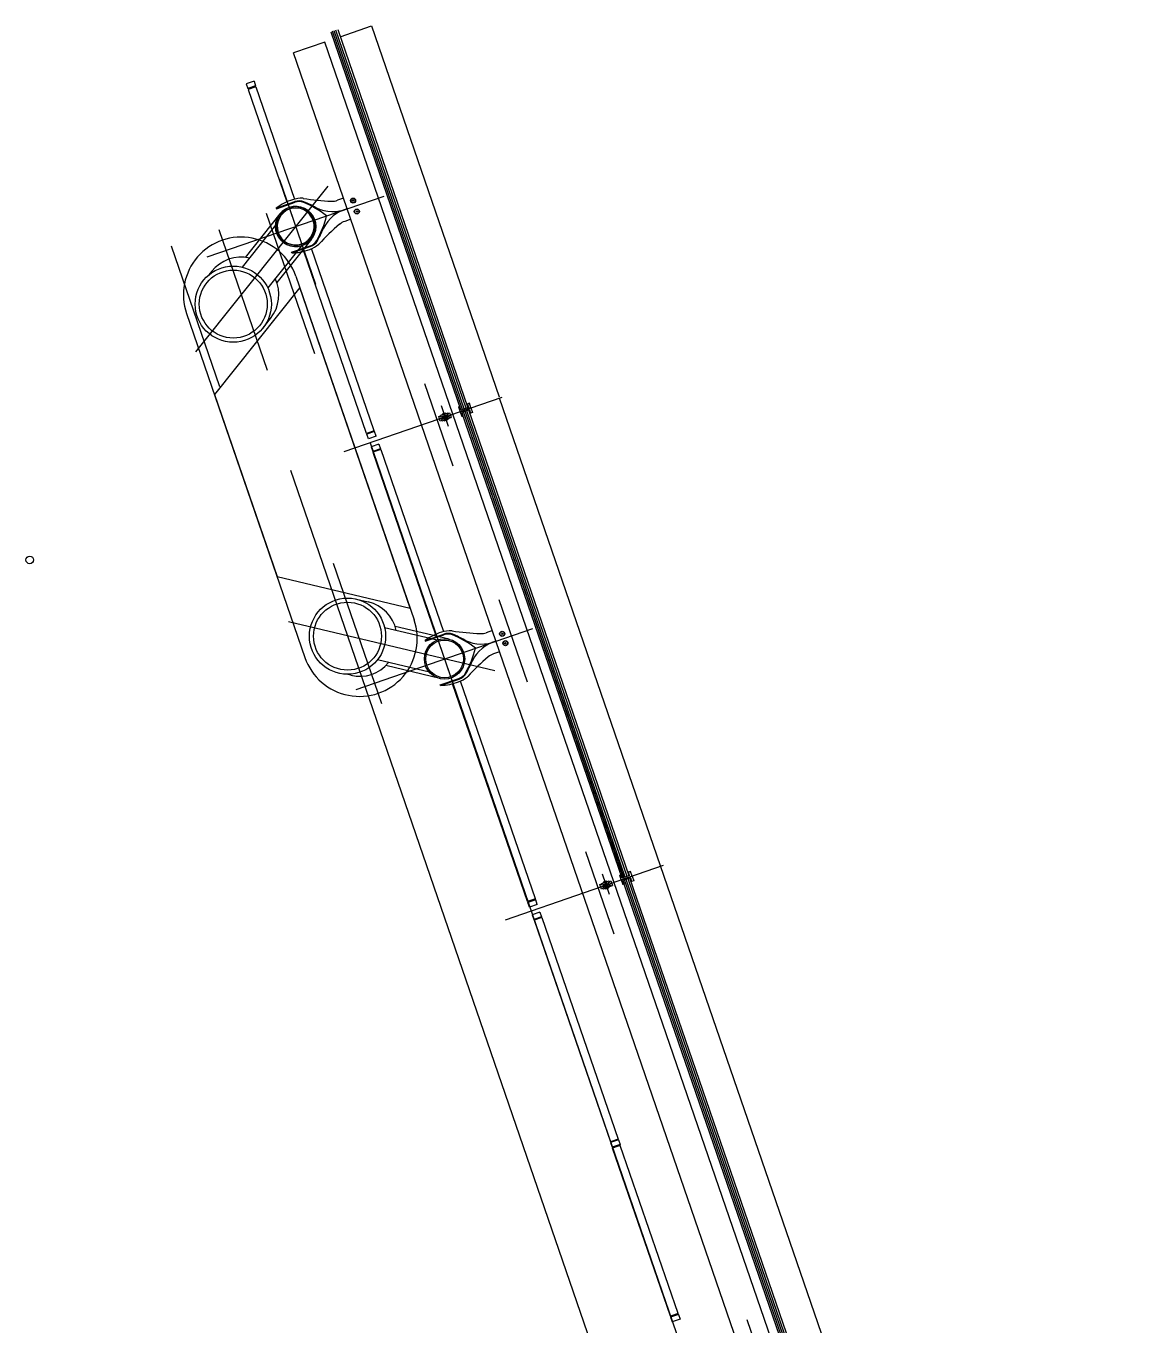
# Model space of a CAD drawing. Extents: x 809434 to 809707, y 818708 to 819364.
# Drawn here: x 809680.69 to 809687.47, y 818765.53 to 818773.4 of the extents above; entities that cross this region are included whole.
import ezdxf

# ---------------------------------------------------------------- set-up
doc = ezdxf.new("R2010")
doc.units = 0
for name, color, linetype in [('MAJ630_1', 7, 'Continuous'), ('MAJ630__', 7, 'Continuous'), ('MAJ640__', 7, 'Continuous'), ('MAJ640__1', 7, 'Continuous'), ('MMH294_S', 7, 'Continuous')]:
    doc.layers.add(name, color=color, linetype=linetype)

msp = doc.modelspace()

# ---------------------------------------------------------------- linework, layer by layer
at = {"layer": 'MAJ630_1'}
for p, q in [((809682.2327, 818772.2637), (809682.0225, 818772.0002)), ((809682.2062, 818772.1949), (809682.0039, 818771.9412)), ((809682.4238, 818772.1112), (809682.2136, 818771.8477)), ((809682.3626, 818772.0701), (809682.1588, 818771.8147)), ((809681.819, 818771.9156), (809681.8021, 818771.8944)), ((809682.3285, 818771.887), (809683.0458, 818769.8039)), ((809681.6667, 818771.6591), (809682.384, 818769.576)), ((809682.1301, 818771.5728), (809682.1762, 818771.6306)), ((809682.696, 818769.9293), (809682.7679, 818769.9122)), ((809683.1854, 818769.6805), (809682.8675, 818769.7563)), ((809683.2589, 818769.6859), (809682.931, 818769.764)), ((809683.139, 818769.486), (809682.8233, 818769.5612)), ((809683.2022, 818769.448), (809682.8743, 818769.5262)), ((809682.6619, 818769.4676), (809682.6355, 818769.4739))]:
    msp.add_line(p, q, dxfattribs=at)
msp.add_lwpolyline([(809683.0218, 818769.8737), (809682.3526, 818771.8171), (809681.8354, 818771.169), (809682.2152, 818770.0661), (809683.0218, 818769.8737)], dxfattribs=at)
for centre, radius in [((809682.3283, 818772.1874), 0.1223), ((809682.3283, 818772.1874), 0.1143), ((809681.9496, 818771.7168), 0.2309), ((809681.9496, 818771.7168), 0.2059), ((809682.6424, 818769.7047), 0.2309), ((809682.6424, 818769.7047), 0.2059), ((809683.2306, 818769.5669), 0.1223), ((809683.2306, 818769.5669), 0.1143)]:
    msp.add_circle(centre, radius, dxfattribs=at)
for centre, radius, start, end in [((809681.9976, 818771.7731), 0.35, 19, 199.00003), ((809681.9976, 818771.7731), 0.2285, 77.36555, 141.41268), ((809681.9976, 818771.7731), 0.2285, 321.42148, 25.45906), ((809682.7149, 818769.6899), 0.2285, 12.54094, 76.57852), ((809682.7149, 818769.6899), 0.35, 198.9995, 19.00002), ((809682.7149, 818769.6899), 0.2285, 256.58732, 320.63445)]:
    msp.add_arc(centre, radius, start, end, dxfattribs=at)
at = {"layer": 'MAJ630__'}
for p, q in [((809682.5408, 818773.367), (809683.3301, 818771.0747)), ((809682.5834, 818773.3816), (809683.3727, 818771.0894)), ((809682.5987, 818773.3372), (809682.7878, 818773.4023)), ((809682.7878, 818773.4023), (809683.5618, 818771.1545)), ((809682.5041, 818773.3046), (809682.315, 818773.2395)), ((809683.0914, 818770.9846), (809682.315, 818773.2395)), ((809683.3907, 818771.0877), (809683.3252, 818771.0651)), ((809683.3907, 818771.0877), (809683.3252, 818771.0651)), ((809683.3907, 818771.0877), (809683.4005, 818771.0593)), ((809687.471, 818759.8012), (809683.5642, 818771.1474)), ((809683.3252, 818771.0651), (809683.335, 818771.0368)), ((809683.3809, 818771.0764), (809683.335, 818771.0606)), ((809684.3068, 818768.2382), (809683.335, 818771.0606)), ((809683.335, 818771.0606), (809683.3423, 818771.0393)), ((809683.3423, 818771.0393), (809683.335, 818771.0368)), ((809684.3494, 818768.2528), (809683.3775, 818771.0752)), ((809683.3809, 818771.0764), (809683.3882, 818771.0551)), ((809683.4005, 818771.0593), (809683.3882, 818771.0551)), ((809685.0432, 818765.3162), (809683.0914, 818770.9846)), ((809684.2995, 818768.2595), (809684.2922, 818768.2569)), ((809684.3019, 818768.2286), (809684.2922, 818768.2569)), ((809684.3068, 818768.2382), (809684.2995, 818768.2595)), ((809684.3674, 818768.2511), (809684.3019, 818768.2286)), ((809684.3674, 818768.2511), (809684.3019, 818768.2286)), ((809684.3527, 818768.254), (809684.3068, 818768.2382)), ((809684.3577, 818768.2795), (809684.3454, 818768.2753)), ((809684.3527, 818768.254), (809684.3454, 818768.2753)), ((809684.3674, 818768.2511), (809684.3577, 818768.2795)), ((809684.3674, 818768.2511), (809684.3772, 818768.2228)), ((809684.3019, 818768.2286), (809684.3117, 818768.2002)), ((809684.3576, 818768.2398), (809684.3117, 818768.224)), ((809685.2835, 818765.4016), (809684.3117, 818768.224)), ((809684.3117, 818768.224), (809684.319, 818768.2027)), ((809684.319, 818768.2027), (809684.3117, 818768.2002)), ((809685.3261, 818765.4163), (809684.3543, 818768.2387)), ((809684.3576, 818768.2398), (809684.3649, 818768.2185)), ((809684.3772, 818768.2228), (809684.3649, 818768.2185))]:
    msp.add_line(p, q, dxfattribs=at)
for points in [[(809682.6183, 818772.3587), (809682.5815, 818772.346)], [(809682.2102, 818772.2992), (809682.2116, 818772.2952), (809682.3244, 818772.334)], [(809682.6623, 818772.2311), (809682.6254, 818772.2184)], [(809682.304, 818772.0267), (809682.3027, 818772.0307), (809682.4155, 818772.0695)], [(809683.3907, 818771.0877), (809683.381, 818771.1161), (809683.3687, 818771.1118), (809683.376, 818771.0905), (809683.3301, 818771.0747), (809683.3228, 818771.096), (809683.3155, 818771.0935), (809683.3252, 818771.0651)], [(809683.1125, 818769.6787), (809683.1139, 818769.6747), (809683.2267, 818769.7135)], [(809683.5206, 818769.7382), (809683.4838, 818769.7255)], [(809683.5646, 818769.6106), (809683.5278, 818769.5979)], [(809683.2063, 818769.4062), (809683.205, 818769.4102), (809683.3178, 818769.449)]]:
    msp.add_lwpolyline(points, dxfattribs=at)
for radius in [0.1223, 0.1143]:
    msp.add_circle((809683.2306, 818769.5669), radius, dxfattribs=at)
for centre, radius, start, end in [((809682.4103, 818772.0252), 0.3393, 107.29394, 126.13928), ((809682.3648, 818772.1859), 0.1724, 87.60393, 108.72489), ((809682.3488, 818772.2631), 0.075, 68.03764, 109), ((809682.3711, 818772.3381), 0.02, 80.57421, 87.60393), ((809682.5939, 818773.68), 1.3402, 260.57421, 267.92155), ((809682.5489, 818772.4406), 0.1, 267.92155, 289), ((809682.3283, 818772.1874), 0.122, 19, 199), ((809682.3283, 818772.1874), 0.112, 19, 199), ((809682.1664, 818771.8107), 0.5628, 51.63214, 68.03764), ((809682.3283, 818772.1874), 0.122, 199, 19), ((809682.3283, 818772.1874), 0.112, 199, 19), ((809681.9687, 818772.3846), 0.5628, 329.96236, 346.36786), ((809683.4565, 818771.1749), 1.3402, 130.07845, 137.42579), ((809682.658, 818772.1238), 0.1, 109, 130.07845), ((809682.391, 818772.1404), 0.075, 289, 329.96236), ((809682.293, 818772.3658), 0.3393, 271.86071, 290.70605), ((809682.3561, 818772.2112), 0.1724, 289.2751, 310.39607), ((809682.4548, 818772.0951), 0.02, 310.39607, 317.42579), ((809683.3126, 818769.4047), 0.3393, 107.29394, 126.13928), ((809683.2671, 818769.5654), 0.1724, 87.60393, 108.72489), ((809683.2511, 818769.6426), 0.075, 68.03764, 109), ((809683.2735, 818769.7176), 0.02, 80.57421, 87.60393), ((809683.4962, 818771.0595), 1.3402, 260.57421, 267.92155), ((809683.0687, 818769.1902), 0.5628, 51.63214, 68.03764), ((809683.4512, 818769.8201), 0.1, 267.92155, 289), ((809682.871, 818769.7641), 0.5628, 329.96236, 346.36786), ((809683.5603, 818769.5033), 0.1, 109, 130.07845), ((809684.3588, 818768.5544), 1.3402, 130.07845, 137.42579), ((809683.1953, 818769.7453), 0.3393, 271.86071, 290.70605), ((809683.2584, 818769.5906), 0.1724, 289.2751, 310.39607), ((809683.2934, 818769.5199), 0.075, 289, 329.96236), ((809683.3571, 818769.4746), 0.02, 310.39607, 317.42579)]:
    msp.add_arc(centre, radius, start, end, dxfattribs=at)
at = {"layer": 'MAJ640__'}
for p, q in [((809683.3396, 818771.078), (809682.5503, 818773.3702)), ((809683.3403, 818771.0782), (809682.551, 818773.3705)), ((809683.3497, 818771.0815), (809682.5605, 818773.3737)), ((809683.3611, 818771.0854), (809682.5718, 818773.3776)), ((809683.2805, 818771.0497), (809682.5041, 818773.3046)), ((809683.1953, 818771.0362), (809683.2057, 818771.0398)), ((809683.2002, 818771.0221), (809683.1953, 818771.0362)), ((809683.205, 818771.0079), (809683.2002, 818771.0221)), ((809683.2154, 818771.0115), (809683.205, 818771.0079)), ((809683.2499, 818771.0564), (809683.206, 818771.0412)), ((809683.2073, 818771.0338), (809683.2149, 818771.0364)), ((809683.2206, 818771.0199), (809683.213, 818771.0172)), ((809683.2151, 818771.0364), (809683.2459, 818771.047)), ((809683.2158, 818771.0489), (809683.2375, 818771.0563)), ((809683.2164, 818771.0501), (809683.2158, 818771.0489)), ((809683.2158, 818771.0489), (809683.2167, 818771.046)), ((809683.2362, 818771.057), (809683.2164, 818771.0501)), ((809683.2167, 818771.046), (809683.2385, 818771.0535)), ((809683.2191, 818771.0468), (809683.2188, 818771.0462)), ((809683.219, 818771.0457), (809683.2188, 818771.0462)), ((809683.2208, 818771.0199), (809683.2515, 818771.0305)), ((809683.2497, 818771.0209), (809683.228, 818771.0134)), ((809683.228, 818771.0134), (809683.229, 818771.0106)), ((809683.2507, 818771.018), (809683.229, 818771.0106)), ((809683.2302, 818771.0099), (809683.229, 818771.0106)), ((809683.2299, 818771.014), (809683.2295, 818771.015)), ((809683.2302, 818771.0099), (809683.2501, 818771.0168)), ((809683.2361, 818771.0527), (809683.2368, 818771.0524)), ((809683.2362, 818771.057), (809683.2375, 818771.0563)), ((809683.2369, 818771.0519), (809683.2368, 818771.0524)), ((809683.2375, 818771.0563), (809683.2385, 818771.0535)), ((809683.2534, 818771.0497), (809683.2459, 818771.047)), ((809683.2478, 818771.0202), (809683.2475, 818771.0212)), ((809683.2497, 818771.0209), (809683.2507, 818771.018)), ((809683.2501, 818771.0168), (809683.2507, 818771.018)), ((809683.251, 818771.0554), (809683.2614, 818771.059)), ((809683.2608, 818771.0271), (809683.2712, 818771.0307)), ((809683.2614, 818771.059), (809683.2663, 818771.0448)), ((809683.2663, 818771.0448), (809683.2712, 818771.0307)), ((809685.2323, 818765.3813), (809683.2805, 818771.0497)), ((809684.3163, 818768.2414), (809683.3445, 818771.0638)), ((809684.317, 818768.2417), (809683.3452, 818771.0641)), ((809684.3265, 818768.2449), (809683.3546, 818771.0673)), ((809684.3378, 818768.2489), (809683.366, 818771.0712)), ((809684.172, 818768.1997), (809684.1824, 818768.2033)), ((809684.1817, 818768.1713), (809684.172, 818768.1997)), ((809684.1921, 818768.1749), (809684.1817, 818768.1713)), ((809684.2266, 818768.2198), (809684.1827, 818768.2047)), ((809684.184, 818768.1972), (809684.1916, 818768.1998)), ((809684.1973, 818768.1833), (809684.1897, 818768.1807)), ((809684.1918, 818768.1999), (809684.2226, 818768.2105)), ((809684.1925, 818768.2123), (809684.2142, 818768.2198)), ((809684.1931, 818768.2136), (809684.1925, 818768.2123)), ((809684.1925, 818768.2123), (809684.1934, 818768.2095)), ((809684.2129, 818768.2204), (809684.1931, 818768.2136)), ((809684.1934, 818768.2095), (809684.2152, 818768.2169)), ((809684.1958, 818768.2103), (809684.1955, 818768.2096)), ((809684.1957, 818768.2092), (809684.1955, 818768.2096)), ((809684.1975, 818768.1833), (809684.2283, 818768.1939)), ((809684.2264, 818768.1843), (809684.2047, 818768.1768)), ((809684.2047, 818768.1768), (809684.2057, 818768.174)), ((809684.2274, 818768.1815), (809684.2057, 818768.174)), ((809684.2069, 818768.1734), (809684.2057, 818768.174)), ((809684.2066, 818768.1775), (809684.2062, 818768.1784)), ((809684.2069, 818768.1734), (809684.2268, 818768.1802)), ((809684.2128, 818768.2161), (809684.2135, 818768.2158)), ((809684.2129, 818768.2204), (809684.2142, 818768.2198)), ((809684.2136, 818768.2154), (809684.2135, 818768.2158)), ((809684.2142, 818768.2198), (809684.2152, 818768.2169)), ((809684.2301, 818768.2131), (809684.2226, 818768.2105)), ((809684.2245, 818768.1837), (809684.2242, 818768.1846)), ((809684.2264, 818768.1843), (809684.2274, 818768.1815)), ((809684.2268, 818768.1802), (809684.2274, 818768.1815)), ((809684.2277, 818768.2189), (809684.2381, 818768.2225)), ((809684.2375, 818768.1905), (809684.2479, 818768.1941)), ((809684.2381, 818768.2225), (809684.2479, 818768.1941)), ((809685.293, 818765.4049), (809684.3212, 818768.2273)), ((809685.2937, 818765.4051), (809684.3219, 818768.2275)), ((809685.3032, 818765.4084), (809684.3313, 818768.2308)), ((809685.3145, 818765.4123), (809684.3427, 818768.2347))]:
    msp.add_line(p, q, dxfattribs=at)
for points in [[(809682.2102, 818772.2992), (809682.323, 818772.338)], [(809682.304, 818772.0267), (809682.4168, 818772.0655)], [(809683.2165, 818771.0105), (809683.2605, 818771.0257)], [(809683.1125, 818769.6787), (809683.2253, 818769.7175)], [(809683.2063, 818769.4062), (809683.3191, 818769.445)], [(809684.1932, 818768.174), (809684.2372, 818768.1891)]]:
    msp.add_lwpolyline(points, dxfattribs=at)
for centre, radius in [((809682.6761, 818772.3442), 0.0155), ((809682.6761, 818772.3442), 0.0135), ((809682.6761, 818772.3442), 0.0042), ((809682.6989, 818772.2781), 0.0155), ((809682.6989, 818772.2781), 0.0135), ((809682.6989, 818772.2781), 0.0042), ((809683.5801, 818769.719), 0.0155), ((809683.5801, 818769.719), 0.0135), ((809683.5801, 818769.719), 0.0042), ((809683.5996, 818769.6623), 0.0155), ((809683.5996, 818769.6623), 0.0135), ((809683.5996, 818769.6623), 0.0042), ((809684.2099, 818768.1969), 0.006)]:
    msp.add_circle(centre, radius, dxfattribs=at)
for centre, radius, start, end in [((809682.3488, 818772.2631), 0.0792, 68.03764, 109), ((809682.1664, 818771.8107), 0.567, 59.89592, 68.03764), ((809682.4608, 818772.3186), 0.02, 239.89592, 251.32459), ((809682.5527, 818772.5083), 0.2307, 244.76877, 292.32268), ((809682.7027, 818772.0728), 0.2307, 105.67731, 153.23123), ((809682.7027, 818772.0728), 0.2307, 105.67731, 112.32268), ((809682.5527, 818772.5083), 0.2307, 285.67731, 292.32268), ((809682.391, 818772.1404), 0.0792, 289, 329.96236), ((809681.9687, 818772.3846), 0.567, 329.96236, 338.10407), ((809682.5134, 818772.1657), 0.02, 146.67541, 158.10407), ((809683.2332, 818771.0334), 0.0095, 146.69488, 199.00008), ((809683.2332, 818771.0334), 0.0095, 199.00008, 251.30512), ((809683.2332, 818771.0334), 0.006, 18.99986, 199.00013), ((809683.2332, 818771.0334), 0.006, 199.00013, 18.99986), ((809683.2332, 818771.0334), 0.0109, 101.1265, 116.87349), ((809683.2332, 818771.0334), 0.0109, 281.1265, 296.87349), ((809683.2332, 818771.0334), 0.0095, 18.99991, 72.81736), ((809683.2332, 818771.0334), 0.0095, 325.18264, 18.99991), ((809683.2511, 818769.6426), 0.0792, 68.03764, 109), ((809683.0687, 818769.1902), 0.567, 59.89592, 68.03764), ((809683.3631, 818769.6981), 0.02, 239.89592, 251.32459), ((809683.455, 818769.8878), 0.2307, 244.76877, 292.32268), ((809683.605, 818769.4523), 0.2307, 105.67731, 153.23123), ((809683.455, 818769.8878), 0.2307, 285.67731, 292.32268), ((809683.605, 818769.4523), 0.2307, 105.67731, 112.32268), ((809682.871, 818769.7641), 0.567, 329.96236, 338.10407), ((809683.4157, 818769.5452), 0.02, 146.67541, 158.10407), ((809683.2934, 818769.5199), 0.0792, 289, 329.96236), ((809684.2099, 818768.1969), 0.0095, 146.69488, 251.30512), ((809684.2099, 818768.1969), 0.0109, 101.1265, 116.87349), ((809684.2099, 818768.1969), 0.0109, 281.1265, 296.87349), ((809684.2099, 818768.1969), 0.0095, 325.18264, 72.81736)]:
    msp.add_arc(centre, radius, start, end, dxfattribs=at)
for points, degree in [([(809683.2057, 818771.0405), (809683.2057, 818771.0406), (809683.2057, 818771.0406), (809683.2057, 818771.0407), (809683.2057, 818771.0408), (809683.2057, 818771.0409), (809683.2057, 818771.0409), (809683.2057, 818771.041), (809683.2057, 818771.041), (809683.2058, 818771.041), (809683.2058, 818771.0411), (809683.2058, 818771.0411), (809683.2059, 818771.0412), (809683.2059, 818771.0412), (809683.2059, 818771.0412), (809683.206, 818771.0412)], 3), ([(809683.2065, 818771.0344), (809683.2064, 818771.0347), (809683.2063, 818771.035), (809683.2061, 818771.0359), (809683.206, 818771.0364), (809683.2058, 818771.0375), (809683.2058, 818771.0381), (809683.2057, 818771.0393), (809683.2057, 818771.0399), (809683.2057, 818771.0405)], 3), ([(809683.2065, 818771.0344), (809683.2065, 818771.0343), (809683.2065, 818771.0343), (809683.2065, 818771.0342), (809683.2065, 818771.0342), (809683.2066, 818771.0342), (809683.2066, 818771.0342), (809683.2066, 818771.0342)], 3), ([(809683.2073, 818771.0338), (809683.2073, 818771.0338), (809683.2073, 818771.0338), (809683.2073, 818771.0338), (809683.2072, 818771.0338), (809683.2072, 818771.0337), (809683.2071, 818771.0337), (809683.207, 818771.0338), (809683.2069, 818771.0338), (809683.2068, 818771.0338), (809683.2067, 818771.0339), (809683.2066, 818771.034), (809683.2066, 818771.0341), (809683.2066, 818771.0342)], 3), ([(809683.2126, 818771.0165), (809683.2126, 818771.0165), (809683.2126, 818771.0165), (809683.2126, 818771.0166), (809683.2126, 818771.0167), (809683.2126, 818771.0169), (809683.2127, 818771.0169), (809683.2128, 818771.0171), (809683.2128, 818771.0171), (809683.2129, 818771.0172), (809683.213, 818771.0172), (809683.213, 818771.0172), (809683.213, 818771.0172), (809683.213, 818771.0172)], 3), ([(809683.2126, 818771.0165), (809683.2127, 818771.0165), (809683.2127, 818771.0164), (809683.2127, 818771.0164), (809683.2127, 818771.0164), (809683.2127, 818771.0163), (809683.2127, 818771.0163), (809683.2127, 818771.0163)], 3), ([(809683.2159, 818771.0109), (809683.2155, 818771.0114), (809683.2151, 818771.0119), (809683.2145, 818771.0129), (809683.2142, 818771.0134), (809683.2136, 818771.0143), (809683.2134, 818771.0148), (809683.213, 818771.0156), (809683.2128, 818771.016), (809683.2127, 818771.0163)], 3), ([(809683.2149, 818771.0364), (809683.215, 818771.0364), (809683.215, 818771.0364), (809683.2151, 818771.0364)], 2), ([(809683.2149, 818771.0364), (809683.2149, 818771.0364), (809683.2149, 818771.0364), (809683.215, 818771.0362), (809683.2151, 818771.036), (809683.2152, 818771.0354), (809683.2152, 818771.035), (809683.2154, 818771.0338), (809683.2156, 818771.0328), (809683.216, 818771.0305), (809683.2163, 818771.0293), (809683.2167, 818771.028), (809683.2168, 818771.0279), (809683.2168, 818771.0278)], 3), ([(809683.2165, 818771.0105), (809683.2165, 818771.0105), (809683.2165, 818771.0105), (809683.2164, 818771.0105), (809683.2163, 818771.0105), (809683.2163, 818771.0106), (809683.2162, 818771.0106), (809683.2162, 818771.0106), (809683.2162, 818771.0106), (809683.2161, 818771.0107), (809683.2161, 818771.0107), (809683.216, 818771.0107), (809683.216, 818771.0108), (809683.2159, 818771.0108), (809683.2159, 818771.0109), (809683.2159, 818771.0109)], 3), ([(809683.2168, 818771.0278), (809683.2171, 818771.0268), (809683.2176, 818771.0258), (809683.2185, 818771.0238), (809683.219, 818771.0229), (809683.2198, 818771.0216), (809683.22, 818771.0211), (809683.2204, 818771.0204), (809683.2205, 818771.0202), (809683.2206, 818771.02), (809683.2206, 818771.0199), (809683.2206, 818771.0199)], 3), ([(809683.2208, 818771.0199), (809683.2207, 818771.0199), (809683.2207, 818771.0199), (809683.2206, 818771.0199)], 2), ([(809683.2208, 818771.0199), (809683.2207, 818771.0199), (809683.2207, 818771.0199), (809683.2206, 818771.0199)], 2), ([(809683.2262, 818771.04), (809683.2261, 818771.04), (809683.2261, 818771.0399), (809683.2261, 818771.0399), (809683.226, 818771.0398), (809683.2259, 818771.0395), (809683.2258, 818771.0394), (809683.2255, 818771.039), (809683.2254, 818771.0388), (809683.2253, 818771.0387)], 3), ([(809683.2283, 818771.0432), (809683.2271, 818771.0415), (809683.2262, 818771.04)], 2), ([(809683.2302, 818771.0245), (809683.2304, 818771.0244), (809683.2306, 818771.0243), (809683.231, 818771.0242), (809683.2312, 818771.0241), (809683.2314, 818771.024), (809683.2315, 818771.024), (809683.2316, 818771.024), (809683.2316, 818771.024), (809683.2317, 818771.024)], 3), ([(809683.2348, 818771.0429), (809683.2331, 818771.0435), (809683.2311, 818771.0442)], 2), ([(809683.2317, 818771.024), (809683.2334, 818771.0234), (809683.2353, 818771.0227)], 2), ([(809683.2363, 818771.0424), (809683.2361, 818771.0425), (809683.2359, 818771.0426), (809683.2355, 818771.0427), (809683.2353, 818771.0428), (809683.235, 818771.0429), (809683.2349, 818771.0429), (809683.2348, 818771.0429), (809683.2348, 818771.0429), (809683.2348, 818771.0429)], 3), ([(809683.2382, 818771.0237), (809683.2393, 818771.0254), (809683.2403, 818771.0269)], 2), ([(809683.2403, 818771.0269), (809683.2403, 818771.0269), (809683.2403, 818771.027), (809683.2404, 818771.027), (809683.2404, 818771.0271), (809683.2406, 818771.0273), (809683.2407, 818771.0275), (809683.2409, 818771.0279), (809683.2411, 818771.0281), (809683.2412, 818771.0282)], 3), ([(809683.2497, 818771.0391), (809683.2493, 818771.0401), (809683.2489, 818771.0411), (809683.248, 818771.0431), (809683.2474, 818771.044), (809683.2467, 818771.0453), (809683.2464, 818771.0458), (809683.2461, 818771.0465), (809683.246, 818771.0467), (809683.2459, 818771.0469), (809683.2459, 818771.047), (809683.2459, 818771.047)], 3), ([(809683.2515, 818771.0305), (809683.2515, 818771.0305), (809683.2515, 818771.0305), (809683.2515, 818771.0307), (809683.2514, 818771.0309), (809683.2513, 818771.0315), (809683.2512, 818771.0318), (809683.2511, 818771.0331), (809683.2509, 818771.0341), (809683.2505, 818771.0364), (809683.2502, 818771.0376), (809683.2497, 818771.0389), (809683.2497, 818771.039), (809683.2497, 818771.0391)], 3), ([(809683.2499, 818771.0564), (809683.25, 818771.0564), (809683.25, 818771.0564), (809683.2501, 818771.0564), (809683.2501, 818771.0564), (809683.2502, 818771.0563), (809683.2502, 818771.0563), (809683.2503, 818771.0563), (809683.2503, 818771.0563), (809683.2504, 818771.0562), (809683.2504, 818771.0562), (809683.2505, 818771.0562), (809683.2505, 818771.0561), (809683.2505, 818771.0561), (809683.2506, 818771.056), (809683.2506, 818771.056)], 3), ([(809683.2506, 818771.056), (809683.251, 818771.0555), (809683.2513, 818771.055), (809683.252, 818771.054), (809683.2523, 818771.0535), (809683.2529, 818771.0526), (809683.2531, 818771.0521), (809683.2535, 818771.0513), (809683.2536, 818771.0509), (809683.2537, 818771.0506)], 3), ([(809683.2591, 818771.0331), (809683.2585, 818771.0329), (809683.2579, 818771.0327), (809683.2563, 818771.0321), (809683.2553, 818771.0318), (809683.2538, 818771.0313), (809683.2532, 818771.0311), (809683.2522, 818771.0307), (809683.2519, 818771.0306), (809683.2515, 818771.0305)], 3), ([(809683.2591, 818771.0331), (809683.2583, 818771.0328), (809683.2574, 818771.0325), (809683.2565, 818771.0322), (809683.2553, 818771.0318), (809683.254, 818771.0313), (809683.2527, 818771.0309), (809683.2523, 818771.0308), (809683.2519, 818771.0306), (809683.2515, 818771.0305)], 3), ([(809683.2538, 818771.0504), (809683.2538, 818771.0504), (809683.2538, 818771.0504), (809683.2539, 818771.0503), (809683.2539, 818771.0502), (809683.2538, 818771.05), (809683.2538, 818771.05), (809683.2537, 818771.0498), (809683.2537, 818771.0498), (809683.2536, 818771.0497), (809683.2535, 818771.0497), (809683.2534, 818771.0497), (809683.2534, 818771.0497), (809683.2534, 818771.0497)], 3), ([(809683.2538, 818771.0504), (809683.2538, 818771.0504), (809683.2538, 818771.0505), (809683.2538, 818771.0505), (809683.2538, 818771.0505), (809683.2538, 818771.0506), (809683.2538, 818771.0506), (809683.2537, 818771.0506)], 3), ([(809683.2591, 818771.0331), (809683.2591, 818771.0331), (809683.2591, 818771.0331), (809683.2592, 818771.0331), (809683.2592, 818771.0331), (809683.2593, 818771.0331), (809683.2593, 818771.0332), (809683.2595, 818771.0331), (809683.2595, 818771.0331), (809683.2597, 818771.0331), (809683.2597, 818771.033), (809683.2598, 818771.0329), (809683.2599, 818771.0328), (809683.2599, 818771.0327)], 3), ([(809683.26, 818771.0325), (809683.26, 818771.0326), (809683.26, 818771.0326), (809683.2599, 818771.0327), (809683.2599, 818771.0327), (809683.2599, 818771.0327), (809683.2599, 818771.0327), (809683.2599, 818771.0327)], 3), ([(809683.26, 818771.0325), (809683.2601, 818771.0322), (809683.2602, 818771.0319), (809683.2604, 818771.031), (809683.2605, 818771.0305), (809683.2606, 818771.0294), (809683.2607, 818771.0288), (809683.2608, 818771.0276), (809683.2608, 818771.027), (809683.2608, 818771.0264)], 3), ([(809683.2608, 818771.0264), (809683.2608, 818771.0263), (809683.2608, 818771.0263), (809683.2608, 818771.0262), (809683.2608, 818771.0261), (809683.2608, 818771.026), (809683.2607, 818771.026), (809683.2607, 818771.0259), (809683.2607, 818771.0259), (809683.2607, 818771.0259), (809683.2607, 818771.0258), (809683.2606, 818771.0258), (809683.2606, 818771.0257), (809683.2606, 818771.0257), (809683.2605, 818771.0257), (809683.2605, 818771.0257)], 3), ([(809684.1824, 818768.204), (809684.1824, 818768.204), (809684.1824, 818768.2041), (809684.1824, 818768.2042), (809684.1824, 818768.2042), (809684.1824, 818768.2043), (809684.1824, 818768.2043), (809684.1824, 818768.2044), (809684.1825, 818768.2044), (809684.1825, 818768.2045), (809684.1825, 818768.2045), (809684.1825, 818768.2046), (809684.1826, 818768.2046), (809684.1826, 818768.2047), (809684.1826, 818768.2047), (809684.1827, 818768.2047)], 3), ([(809684.1832, 818768.1978), (809684.1831, 818768.1981), (809684.183, 818768.1985), (809684.1828, 818768.1993), (809684.1827, 818768.1999), (809684.1825, 818768.201), (809684.1825, 818768.2016), (809684.1824, 818768.2027), (809684.1824, 818768.2033), (809684.1824, 818768.204)], 3), ([(809684.1832, 818768.1978), (809684.1832, 818768.1978), (809684.1832, 818768.1977), (809684.1832, 818768.1977), (809684.1832, 818768.1977), (809684.1833, 818768.1976), (809684.1833, 818768.1976), (809684.1833, 818768.1976)], 3), ([(809684.184, 818768.1972), (809684.184, 818768.1972), (809684.184, 818768.1972), (809684.184, 818768.1972), (809684.1839, 818768.1972), (809684.1839, 818768.1972), (809684.1838, 818768.1972), (809684.1837, 818768.1972), (809684.1836, 818768.1972), (809684.1835, 818768.1973), (809684.1834, 818768.1973), (809684.1833, 818768.1975), (809684.1833, 818768.1975), (809684.1833, 818768.1976)], 3), ([(809684.1894, 818768.1799), (809684.1893, 818768.1799), (809684.1893, 818768.18), (809684.1893, 818768.1801), (809684.1893, 818768.1802), (809684.1893, 818768.1803), (809684.1894, 818768.1804), (809684.1895, 818768.1805), (809684.1895, 818768.1806), (809684.1896, 818768.1806), (809684.1897, 818768.1807), (809684.1897, 818768.1807), (809684.1897, 818768.1807), (809684.1897, 818768.1807)], 3), ([(809684.1894, 818768.1799), (809684.1894, 818768.1799), (809684.1894, 818768.1799), (809684.1894, 818768.1798), (809684.1894, 818768.1798), (809684.1894, 818768.1798), (809684.1894, 818768.1797), (809684.1894, 818768.1797)], 3), ([(809684.1926, 818768.1744), (809684.1922, 818768.1748), (809684.1918, 818768.1753), (809684.1912, 818768.1763), (809684.1909, 818768.1768), (809684.1903, 818768.1778), (809684.1901, 818768.1783), (809684.1897, 818768.1791), (809684.1895, 818768.1794), (809684.1894, 818768.1797)], 3), ([(809684.1916, 818768.1998), (809684.1917, 818768.1999), (809684.1917, 818768.1999), (809684.1918, 818768.1999)], 2), ([(809684.1916, 818768.1998), (809684.1916, 818768.1998), (809684.1916, 818768.1998), (809684.1917, 818768.1997), (809684.1918, 818768.1995), (809684.1919, 818768.1989), (809684.1919, 818768.1985), (809684.1921, 818768.1972), (809684.1923, 818768.1962), (809684.1927, 818768.194), (809684.193, 818768.1928), (809684.1938, 818768.1904), (809684.1942, 818768.1893), (809684.1952, 818768.1873), (809684.1957, 818768.1863), (809684.1965, 818768.185), (809684.1967, 818768.1845), (809684.1971, 818768.1839), (809684.1972, 818768.1837), (809684.1973, 818768.1834), (809684.1973, 818768.1833), (809684.1973, 818768.1833)], 3), ([(809684.1932, 818768.174), (809684.1932, 818768.1739), (809684.1932, 818768.1739), (809684.1931, 818768.174), (809684.1931, 818768.174), (809684.193, 818768.174), (809684.1929, 818768.174), (809684.1929, 818768.1741), (809684.1929, 818768.1741), (809684.1928, 818768.1741), (809684.1928, 818768.1741), (809684.1927, 818768.1742), (809684.1927, 818768.1742), (809684.1926, 818768.1743), (809684.1926, 818768.1743), (809684.1926, 818768.1744)], 3), ([(809684.1975, 818768.1833), (809684.1974, 818768.1833), (809684.1974, 818768.1833), (809684.1973, 818768.1833)], 2), ([(809684.1975, 818768.1833), (809684.1974, 818768.1833), (809684.1974, 818768.1833), (809684.1973, 818768.1833)], 2), ([(809684.2029, 818768.2034), (809684.2028, 818768.2034), (809684.2028, 818768.2034), (809684.2028, 818768.2033), (809684.2027, 818768.2032), (809684.2026, 818768.203), (809684.2025, 818768.2028), (809684.2022, 818768.2025), (809684.2021, 818768.2023), (809684.202, 818768.2021)], 3), ([(809684.205, 818768.2067), (809684.2039, 818768.2049), (809684.2029, 818768.2034)], 2), ([(809684.2069, 818768.1879), (809684.2071, 818768.1878), (809684.2073, 818768.1878), (809684.2077, 818768.1876), (809684.2079, 818768.1876), (809684.2081, 818768.1875), (809684.2082, 818768.1874), (809684.2083, 818768.1874), (809684.2084, 818768.1874), (809684.2084, 818768.1874)], 3), ([(809684.2115, 818768.2064), (809684.2098, 818768.207), (809684.2078, 818768.2076)], 2), ([(809684.2084, 818768.1874), (809684.2101, 818768.1868), (809684.2121, 818768.1861)], 2), ([(809684.213, 818768.2059), (809684.2128, 818768.206), (809684.2126, 818768.206), (809684.2122, 818768.2062), (809684.212, 818768.2062), (809684.2117, 818768.2063), (809684.2116, 818768.2063), (809684.2115, 818768.2064), (809684.2115, 818768.2064), (809684.2115, 818768.2064)], 3), ([(809684.2149, 818768.1871), (809684.216, 818768.1889), (809684.217, 818768.1904)], 2), ([(809684.217, 818768.1904), (809684.217, 818768.1904), (809684.217, 818768.1904), (809684.2171, 818768.1905), (809684.2171, 818768.1906), (809684.2173, 818768.1908), (809684.2174, 818768.191), (809684.2176, 818768.1913), (809684.2178, 818768.1915), (809684.2179, 818768.1917)], 3), ([(809684.2283, 818768.1939), (809684.2282, 818768.194), (809684.2282, 818768.194), (809684.2282, 818768.1941), (809684.2281, 818768.1943), (809684.228, 818768.1949), (809684.2279, 818768.1953), (809684.2278, 818768.1965), (809684.2276, 818768.1976), (809684.2272, 818768.1998), (809684.2269, 818768.201), (809684.2261, 818768.2033), (809684.2257, 818768.2044), (809684.2247, 818768.2065), (809684.2242, 818768.2075), (809684.2234, 818768.2088), (809684.2231, 818768.2092), (809684.2228, 818768.2099), (809684.2227, 818768.2101), (809684.2226, 818768.2104), (809684.2226, 818768.2104), (809684.2226, 818768.2105)], 3), ([(809684.2266, 818768.2198), (809684.2267, 818768.2198), (809684.2267, 818768.2198), (809684.2268, 818768.2198), (809684.2268, 818768.2198), (809684.2269, 818768.2198), (809684.2269, 818768.2198), (809684.227, 818768.2197), (809684.227, 818768.2197), (809684.2271, 818768.2197), (809684.2271, 818768.2197), (809684.2272, 818768.2196), (809684.2272, 818768.2196), (809684.2273, 818768.2195), (809684.2273, 818768.2195), (809684.2273, 818768.2194)], 3), ([(809684.2273, 818768.2194), (809684.2277, 818768.2189), (809684.228, 818768.2185), (809684.2287, 818768.2175), (809684.229, 818768.217), (809684.2296, 818768.216), (809684.2298, 818768.2155), (809684.2302, 818768.2147), (809684.2303, 818768.2144), (809684.2304, 818768.2141)], 3), ([(809684.2358, 818768.1966), (809684.2352, 818768.1963), (809684.2346, 818768.1961), (809684.233, 818768.1956), (809684.232, 818768.1952), (809684.2305, 818768.1947), (809684.2299, 818768.1945), (809684.2289, 818768.1942), (809684.2286, 818768.1941), (809684.2283, 818768.1939)], 3), ([(809684.2358, 818768.1966), (809684.235, 818768.1963), (809684.2341, 818768.196), (809684.2332, 818768.1957), (809684.232, 818768.1952), (809684.2307, 818768.1948), (809684.2294, 818768.1943), (809684.229, 818768.1942), (809684.2286, 818768.1941), (809684.2283, 818768.1939)], 3), ([(809684.2305, 818768.2139), (809684.2305, 818768.2138), (809684.2305, 818768.2138), (809684.2306, 818768.2137), (809684.2306, 818768.2136), (809684.2305, 818768.2135), (809684.2305, 818768.2134), (809684.2304, 818768.2133), (809684.2304, 818768.2132), (809684.2303, 818768.2132), (809684.2302, 818768.2131), (809684.2301, 818768.2131), (809684.2301, 818768.2131), (809684.2301, 818768.2131)], 3), ([(809684.2305, 818768.2139), (809684.2305, 818768.2139), (809684.2305, 818768.2139), (809684.2305, 818768.2139), (809684.2305, 818768.214), (809684.2305, 818768.214), (809684.2305, 818768.214), (809684.2304, 818768.2141)], 3), ([(809684.2358, 818768.1966), (809684.2358, 818768.1966), (809684.2358, 818768.1966), (809684.2359, 818768.1966), (809684.2359, 818768.1966), (809684.236, 818768.1966), (809684.236, 818768.1966), (809684.2362, 818768.1966), (809684.2362, 818768.1966), (809684.2364, 818768.1965), (809684.2364, 818768.1964), (809684.2365, 818768.1963), (809684.2366, 818768.1963), (809684.2366, 818768.1962)], 3), ([(809684.2367, 818768.196), (809684.2367, 818768.196), (809684.2367, 818768.196), (809684.2366, 818768.1961), (809684.2366, 818768.1961), (809684.2366, 818768.1962), (809684.2366, 818768.1962), (809684.2366, 818768.1962)], 3), ([(809684.2367, 818768.196), (809684.2368, 818768.1957), (809684.2369, 818768.1953), (809684.2371, 818768.1945), (809684.2372, 818768.1939), (809684.2373, 818768.1928), (809684.2374, 818768.1922), (809684.2375, 818768.1911), (809684.2375, 818768.1904), (809684.2375, 818768.1898)], 3), ([(809684.2375, 818768.1898), (809684.2375, 818768.1898), (809684.2375, 818768.1897), (809684.2375, 818768.1896), (809684.2375, 818768.1896), (809684.2375, 818768.1895), (809684.2375, 818768.1895), (809684.2374, 818768.1894), (809684.2374, 818768.1894), (809684.2374, 818768.1893), (809684.2374, 818768.1893), (809684.2373, 818768.1892), (809684.2373, 818768.1892), (809684.2373, 818768.1891), (809684.2372, 818768.1891), (809684.2372, 818768.1891)], 3)]:
    msp.add_open_spline(points, degree=degree, dxfattribs=at)
at = {"layer": 'MAJ640__1'}
for p, q in [((809682.5232, 818772.4318), (809681.7214, 818771.4269)), ((809682.4493, 818771.8361), (809682.2312, 818772.4694)), ((809681.7923, 818772.0029), (809682.8643, 818772.372)), ((809682.2687, 818772.3604), (809682.3861, 818772.0195)), ((809682.1498, 818772.2679), (809682.4429, 818771.4167)), ((809681.8614, 818772.1686), (809682.1545, 818771.3174)), ((809681.573, 818772.0693), (809681.8661, 818771.2181)), ((809683.2828, 818770.7358), (809683.1112, 818771.2344)), ((809683.2828, 818770.7358), (809683.1112, 818771.2344)), ((809682.6224, 818770.8231), (809683.5806, 818771.1531)), ((809683.2096, 818771.1021), (809683.2524, 818770.9778)), ((809683.2096, 818771.1021), (809683.2524, 818770.9778)), ((809683.3727, 818771.0894), (809683.3775, 818771.0752)), ((809682.7794, 818770.8772), (809684.7328, 818765.2041)), ((809682.296, 818770.7107), (809686.4026, 818758.7845)), ((809682.8511, 818769.2944), (809682.558, 818770.1456)), ((809683.1096, 818769.9183), (809683.3277, 818769.285)), ((809683.734, 818769.4256), (809683.5623, 818769.9242)), ((809683.5346, 818769.4944), (809682.2842, 818769.7926)), ((809682.6946, 818769.3824), (809683.7666, 818769.7515)), ((809683.2901, 818769.394), (809683.1728, 818769.7349)), ((809684.2596, 818767.8993), (809684.0879, 818768.3979)), ((809683.5991, 818767.9866), (809684.5573, 818768.3165)), ((809684.1863, 818768.2656), (809684.2291, 818768.1413)), ((809685.2363, 818765.0627), (809685.0646, 818765.5613))]:
    msp.add_line(p, q, dxfattribs=at)
for centre, radius in [((809683.3751, 818771.0823), 0.003), ((809680.7158, 818770.1666), 0.0228)]:
    msp.add_circle(centre, radius, dxfattribs=at)
at = {"layer": 'MMH294_S'}
for p, q in [((809682.0755, 818773.0673), (809682.0282, 818773.0511)), ((809682.0282, 818773.0511), (809682.038, 818773.0227)), ((809682.0755, 818773.0673), (809682.0853, 818773.039)), ((809682.0853, 818773.039), (809682.038, 818773.0227)), ((809682.0869, 818773.0342), (809682.0396, 818773.018)), ((809682.0396, 818773.018), (809682.2744, 818772.3361)), ((809682.0399, 818773.0233), (809682.0415, 818773.0186)), ((809682.0834, 818773.0383), (809682.085, 818773.0336)), ((809682.0869, 818773.0342), (809682.3216, 818772.3528)), ((809682.7575, 818770.9331), (809682.3773, 818772.0372)), ((809682.8048, 818770.9494), (809682.4248, 818772.0531)), ((809682.8048, 818770.9494), (809682.7575, 818770.9331)), ((809682.8064, 818770.9447), (809682.7591, 818770.9284)), ((809682.7689, 818770.9), (809682.7591, 818770.9284)), ((809682.761, 818770.929), (809682.7594, 818770.9338)), ((809682.8045, 818770.944), (809682.8029, 818770.9487)), ((809682.8162, 818770.9163), (809682.8064, 818770.9447)), ((809682.8162, 818770.9163), (809682.7689, 818770.9)), ((809682.8325, 818770.869), (809682.7852, 818770.8527)), ((809682.7852, 818770.8527), (809682.7949, 818770.8244)), ((809682.8325, 818770.869), (809682.8422, 818770.8406)), ((809682.8422, 818770.8406), (809682.7949, 818770.8244)), ((809682.8438, 818770.8359), (809682.7966, 818770.8196)), ((809682.7966, 818770.8196), (809683.1767, 818769.7156)), ((809682.7968, 818770.825), (809682.7985, 818770.8203)), ((809682.8403, 818770.84), (809682.842, 818770.8353)), ((809682.8438, 818770.8359), (809683.2239, 818769.7322)), ((809683.7815, 818768.1128), (809683.3271, 818769.4325)), ((809683.7342, 818768.0965), (809683.2797, 818769.4167)), ((809683.7815, 818768.1128), (809683.7342, 818768.0965)), ((809683.7831, 818768.1081), (809683.7358, 818768.0918)), ((809683.7456, 818768.0635), (809683.7358, 818768.0918)), ((809683.7377, 818768.0925), (809683.7361, 818768.0972)), ((809683.7812, 818768.1074), (809683.7796, 818768.1122)), ((809683.7929, 818768.0797), (809683.7831, 818768.1081)), ((809683.7929, 818768.0797), (809683.7456, 818768.0635)), ((809683.8092, 818768.0325), (809683.7619, 818768.0162)), ((809683.7619, 818768.0162), (809683.7716, 818767.9878)), ((809683.8092, 818768.0325), (809683.8189, 818768.0041)), ((809683.8189, 818768.0041), (809683.7716, 818767.9878)), ((809683.8206, 818767.9994), (809683.7733, 818767.9831)), ((809683.7733, 818767.9831), (809684.2356, 818766.6404)), ((809683.7735, 818767.9885), (809683.7752, 818767.9837)), ((809683.817, 818768.0034), (809683.8187, 818767.9987)), ((809683.8206, 818767.9994), (809684.2829, 818766.6567)), ((809684.2829, 818766.6567), (809684.2356, 818766.6404)), ((809684.2845, 818766.652), (809684.2372, 818766.6357)), ((809684.2372, 818766.6357), (809684.247, 818766.6074)), ((809684.2375, 818766.6411), (809684.2391, 818766.6364)), ((809684.2943, 818766.6236), (809684.247, 818766.6074)), ((809684.2762, 818766.6121), (809684.2486, 818766.6026)), ((809684.5994, 818765.5838), (809684.2486, 818766.6026)), ((809684.2489, 818766.608), (809684.2505, 818766.6033)), ((809684.2959, 818766.6189), (809684.2762, 818766.6121)), ((809684.281, 818766.6561), (809684.2826, 818766.6513)), ((809684.2845, 818766.652), (809684.2943, 818766.6236)), ((809684.2924, 818766.623), (809684.294, 818766.6183)), ((809684.6467, 818765.6001), (809684.2959, 818766.6189)), ((809684.6467, 818765.6001), (809684.5994, 818765.5838)), ((809684.6483, 818765.5954), (809684.601, 818765.5791)), ((809684.601, 818765.5791), (809684.6108, 818765.5507)), ((809684.6013, 818765.5845), (809684.6029, 818765.5798)), ((809684.6448, 818765.5995), (809684.6464, 818765.5947)), ((809684.6483, 818765.5954), (809684.6581, 818765.567)), ((809684.6581, 818765.567), (809684.6108, 818765.5507))]:
    msp.add_line(p, q, dxfattribs=at)

doc.saveas('drawing.dxf')
